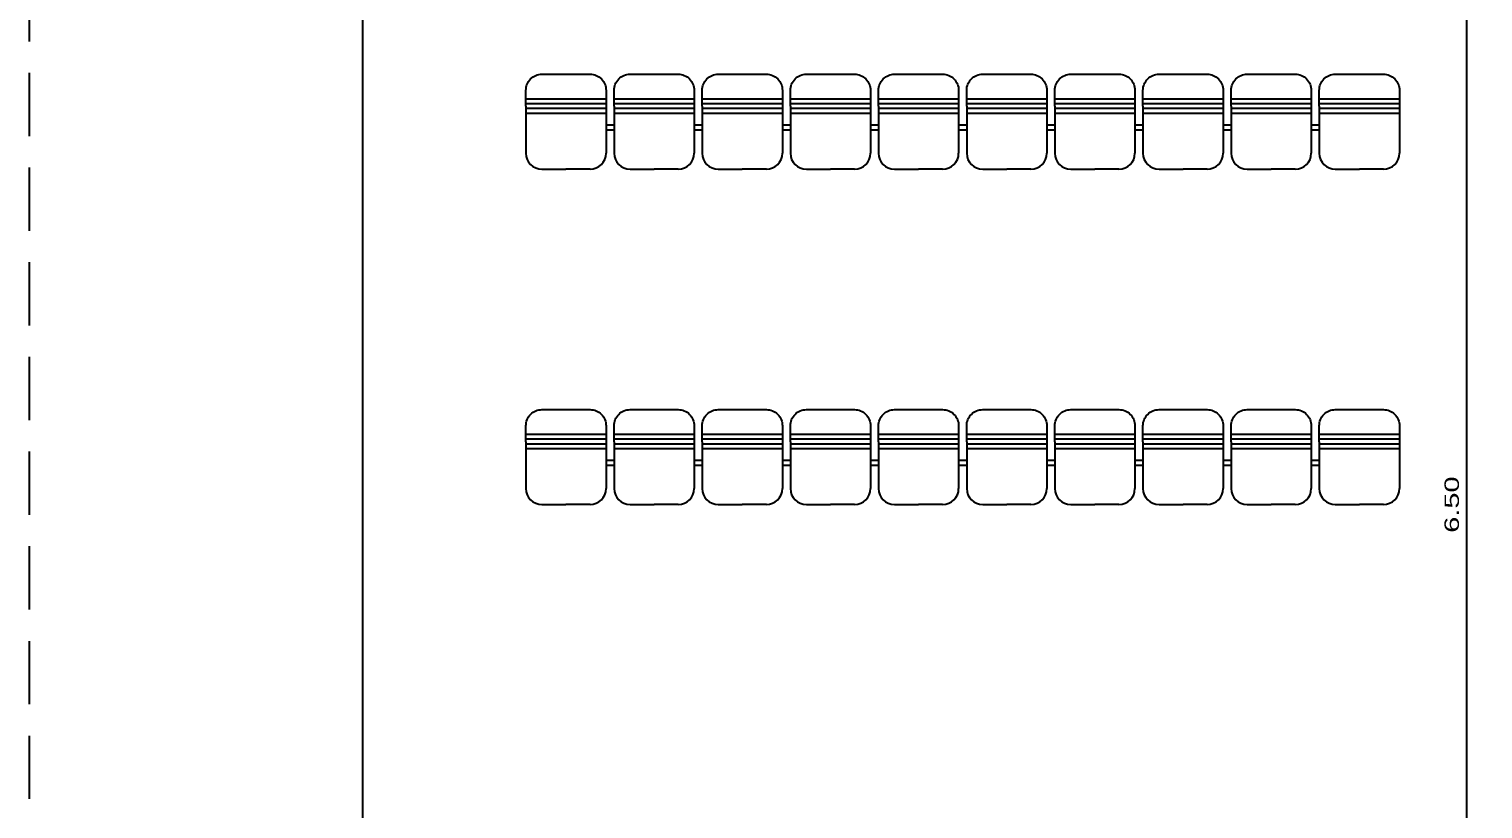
# Model space of a CAD drawing. Extents: x -13.6 to 37.9, y -332.9 to -283.8.
# Drawn here: x -13.57 to -4.5, y -316.48 to -311.62 of the extents above; entities that cross this region are included whole.
import ezdxf

# ---------------------------------------------------------------- set-up
doc = ezdxf.new("R2010")
doc.units = 0
doc.header["$LTSCALE"] = 0.525
doc.header["$MEASUREMENT"] = 0
doc.header["$PDSIZE"] = -5
doc.linetypes.add('HIDDEN', pattern=[0.375, 0.25, -0.125])
doc.layers.get('0').update_dxf_attribs({"linetype": 'CONTINUOUS'})
doc.layers.get('DEFPOINTS').update_dxf_attribs({"linetype": 'CONTINUOUS'})
for name, color, linetype in [('COTA', 13, 'CONTINUOUS'), ('FOLHA', 1, 'CONTINUOUS'), ('PROJECAO', 13, 'HIDDEN')]:
    doc.layers.add(name, color=color, linetype=linetype)
doc.styles.add('REGUA80', font='romnswin', dxfattribs={"width": 1.5})
doc.dimstyles.new('STANDARD$0', dxfattribs={"dimscale": 0.05, "dimtxt": 1.8, "dimasz": 1.2, "dimexe": 2, "dimexo": 2, "dimgap": 0.98, "dimtad": 1, "dimrnd": 0.5, "dimzin": 0, "dimdsep": 46, "dimtxsty": 'REGUA80', "dimblk1": 'DOT', "dimblk2": 'DOT', "dimsah": 1, "dimcen": 4, "dimdle": 4, "dimclrd": 22, "dimclre": 22, "dimclrt": 2, "dimadec": 0, "dimazin": 0, "dimtfac": 1, "dimtmove": 0, "dimatfit": 3, "dimldrblk": 'DOT', "dimfxl": 1, "dimtolj": 1, "dimtzin": 0, "dimarcsym": 0})

# ---------------------------------------------------------------- blocks, each defined once
blk = doc.blocks.new('_DOT')
at = {"color": 0, "linetype": 'ByBlock'}
blk.add_line((-0.5, 0), (-1, 0), dxfattribs=at)
at = {"color": 0, "linetype": 'ByBlock', "const_width": 0.5}
blk.add_lwpolyline([(-0.25, 0, 1), (0.25, 0, 1)], format="xyb", close=True, dxfattribs=at)
blk = doc.blocks.new('*D108')
at = {"color": 22, "linetype": 'ByBlock', "ltscale": 3}
for p, q in [((-11.0791, -311.3931), (-11.0791, -325.5607)), ((-11.2225, -325.6519), (-11.2311, -325.6519))]:
    blk.add_line(p, q, dxfattribs=at)
at = {"layer": 'DEFPOINTS', "color": 0, "linetype": 'ByBlock', "ltscale": 3}
for p in [(-11.0705, -311.3019), (-11.0791, -325.6519), (-11.0705, -325.6519)]:
    blk.add_point(p, dxfattribs=at)
at = {"color": 22, "linetype": 'ByBlock', "ltscale": 3, "xscale": 0.09119999999999999, "yscale": 0.09119999999999999, "zscale": 0.09119999999999999}
for p, rotation in [((-11.0791, -311.3019), 90), ((-11.0791, -325.6519), 270)]:
    blk.add_blockref('_DOT', p, dxfattribs=dict(at, rotation=rotation))
at = {"color": 2, "linetype": 'ByBlock', "ltscale": 3, "insert": (-11.2219, -318.4769), "char_height": 0.1368, "attachment_point": 5, "rotation": 90, "style": 'REGUA80'}
blk.add_mtext('\\A1;14.35', dxfattribs=at)
blk = doc.blocks.new('COTAPT')
at = {"color": 0, "linetype": 'ByBlock', "ltscale": 3}
blk.add_line((0, 0), (200, 0), dxfattribs=at)
at = {"color": 6, "linetype": 'ByBlock', "ltscale": 3}
blk.add_lwpolyline([(-20, 20), (20, 20), (20, -20), (-20, -20)], close=True, dxfattribs=at)
blk = doc.blocks.new('*D173')
at = {"color": 22, "linetype": 'ByBlock', "ltscale": 3}
for p, q in [((-6.6854, -311.3019), (-4.5005, -311.3019)), ((-4.6005, -317.8086), (-4.6005, -311.3619)), ((-6.6854, -317.8686), (-4.5005, -317.8686))]:
    blk.add_line(p, q, dxfattribs=at)
at = {"layer": 'DEFPOINTS', "color": 0, "linetype": 'ByBlock', "ltscale": 3}
for p in [(-6.7854, -311.3019), (-4.6005, -311.3019), (-6.7854, -317.8686)]:
    blk.add_point(p, dxfattribs=at)
at = {"color": 22, "linetype": 'ByBlock', "ltscale": 3, "xscale": 0.06, "yscale": 0.06, "zscale": 0.06}
for p, rotation in [((-4.6005, -311.3019), 90), ((-4.6005, -317.8686), 270)]:
    blk.add_blockref('_DOT', p, dxfattribs=dict(at, rotation=rotation))
at = {"color": 2, "linetype": 'ByBlock', "ltscale": 3, "insert": (-4.6945, -314.5853), "char_height": 0.09, "attachment_point": 5, "rotation": 90, "style": 'REGUA80'}
blk.add_mtext('\\A1;6.50', dxfattribs=at)

msp = doc.modelspace()

# ---------------------------------------------------------------- linework, layer by layer
at = {"layer": 'FOLHA', "ltscale": 3}
for p, q in [((-10.4715, -312.1005), (-10.4715, -312.3929)), ((-9.9715, -312.1005), (-9.9715, -312.3929)), ((-9.9215, -312.1005), (-9.9215, -312.3929)), ((-9.4215, -312.1005), (-9.4215, -312.3929)), ((-9.3715, -312.1005), (-9.3715, -312.3929)), ((-8.8715, -312.1005), (-8.8715, -312.3929)), ((-8.8215, -312.1005), (-8.8215, -312.3929)), ((-8.3215, -312.1005), (-8.3215, -312.3929)), ((-8.2715, -312.1005), (-8.2715, -312.3929)), ((-7.7715, -312.1005), (-7.7715, -312.3929)), ((-7.7215, -312.1005), (-7.7215, -312.3929)), ((-7.2215, -312.1005), (-7.2215, -312.3929)), ((-7.1715, -312.1005), (-7.1715, -312.3929)), ((-6.6715, -312.1005), (-6.6715, -312.3929)), ((-6.6215, -312.1005), (-6.6215, -312.3929)), ((-6.1215, -312.1005), (-6.1215, -312.3929)), ((-6.0715, -312.1005), (-6.0715, -312.3929)), ((-5.5715, -312.1005), (-5.5715, -312.3929)), ((-5.5215, -312.1005), (-5.5215, -312.3929)), ((-5.0215, -312.1005), (-5.0215, -312.3929)), ((-10.3715, -312.4929), (-10.2215, -312.4929)), ((-10.0715, -312.4929), (-10.2215, -312.4929)), ((-9.8215, -312.4929), (-9.6715, -312.4929)), ((-9.5215, -312.4929), (-9.6715, -312.4929)), ((-9.2715, -312.4929), (-9.1215, -312.4929)), ((-8.9715, -312.4929), (-9.1215, -312.4929)), ((-8.7215, -312.4929), (-8.5715, -312.4929)), ((-8.4215, -312.4929), (-8.5715, -312.4929)), ((-8.1715, -312.4929), (-8.0215, -312.4929)), ((-7.8715, -312.4929), (-8.0215, -312.4929)), ((-7.6215, -312.4929), (-7.4715, -312.4929)), ((-7.3215, -312.4929), (-7.4715, -312.4929)), ((-7.0715, -312.4929), (-6.9215, -312.4929)), ((-6.7715, -312.4929), (-6.9215, -312.4929)), ((-6.5215, -312.4929), (-6.3715, -312.4929)), ((-6.2215, -312.4929), (-6.3715, -312.4929)), ((-5.9715, -312.4929), (-5.8215, -312.4929)), ((-5.6715, -312.4929), (-5.8215, -312.4929)), ((-5.4215, -312.4929), (-5.2715, -312.4929)), ((-5.1215, -312.4929), (-5.2715, -312.4929)), ((-10.4715, -314.1929), (-10.4715, -314.4852)), ((-9.9715, -314.1929), (-9.9715, -314.4852)), ((-9.9215, -314.1929), (-9.9215, -314.4852)), ((-9.4215, -314.1929), (-9.4215, -314.4852)), ((-9.3715, -314.1929), (-9.3715, -314.4852)), ((-8.8715, -314.1929), (-8.8715, -314.4852)), ((-8.8215, -314.1929), (-8.8215, -314.4852)), ((-8.3215, -314.1929), (-8.3215, -314.4852)), ((-8.2715, -314.1929), (-8.2715, -314.4852)), ((-7.7715, -314.1929), (-7.7715, -314.4852)), ((-7.7215, -314.1929), (-7.7215, -314.4852)), ((-7.2215, -314.1929), (-7.2215, -314.4852)), ((-7.1715, -314.1929), (-7.1715, -314.4852)), ((-6.6715, -314.1929), (-6.6715, -314.4852)), ((-6.6215, -314.1929), (-6.6215, -314.4852)), ((-6.1215, -314.1929), (-6.1215, -314.4852)), ((-6.0715, -314.1929), (-6.0715, -314.4852)), ((-5.5715, -314.1929), (-5.5715, -314.4852)), ((-5.5215, -314.1929), (-5.5215, -314.4852)), ((-5.0215, -314.1929), (-5.0215, -314.4852)), ((-10.3715, -314.5852), (-10.2215, -314.5852)), ((-10.0715, -314.5852), (-10.2215, -314.5852)), ((-9.8215, -314.5852), (-9.6715, -314.5852)), ((-9.5215, -314.5852), (-9.6715, -314.5852)), ((-9.2715, -314.5852), (-9.1215, -314.5852)), ((-8.9715, -314.5852), (-9.1215, -314.5852)), ((-8.7215, -314.5852), (-8.5715, -314.5852)), ((-8.4215, -314.5852), (-8.5715, -314.5852)), ((-8.1715, -314.5852), (-8.0215, -314.5852)), ((-7.8715, -314.5852), (-8.0215, -314.5852)), ((-7.6215, -314.5852), (-7.4715, -314.5852)), ((-7.3215, -314.5852), (-7.4715, -314.5852)), ((-7.0715, -314.5852), (-6.9215, -314.5852)), ((-6.7715, -314.5852), (-6.9215, -314.5852)), ((-6.5215, -314.5852), (-6.3715, -314.5852)), ((-6.2215, -314.5852), (-6.3715, -314.5852)), ((-5.9715, -314.5852), (-5.8215, -314.5852)), ((-5.6715, -314.5852), (-5.8215, -314.5852)), ((-5.4215, -314.5852), (-5.2715, -314.5852)), ((-5.1215, -314.5852), (-5.2715, -314.5852))]:
    msp.add_line(p, q, dxfattribs=at)
for points in [[(-10.4715, -312.1005), (-10.4715, -312.0005, -0.414214), (-10.3715, -311.9005), (-10.0715, -311.9005, -0.414214), (-9.9715, -312.0005), (-9.9715, -312.1005)], [(-9.9215, -312.1005), (-9.9215, -312.0005, -0.414214), (-9.8215, -311.9005), (-9.5215, -311.9005, -0.414214), (-9.4215, -312.0005), (-9.4215, -312.1005)], [(-9.3715, -312.1005), (-9.3715, -312.0005, -0.414214), (-9.2715, -311.9005), (-8.9715, -311.9005, -0.414214), (-8.8715, -312.0005), (-8.8715, -312.1005)], [(-8.8215, -312.1005), (-8.8215, -312.0005, -0.414214), (-8.7215, -311.9005), (-8.4215, -311.9005, -0.414214), (-8.3215, -312.0005), (-8.3215, -312.1005)], [(-8.2715, -312.1005), (-8.2715, -312.0005, -0.414214), (-8.1715, -311.9005), (-7.8715, -311.9005, -0.414214), (-7.7715, -312.0005), (-7.7715, -312.1005)], [(-7.7215, -312.1005), (-7.7215, -312.0005, -0.414214), (-7.6215, -311.9005), (-7.3215, -311.9005, -0.414214), (-7.2215, -312.0005), (-7.2215, -312.1005)], [(-7.1715, -312.1005), (-7.1715, -312.0005, -0.414214), (-7.0715, -311.9005), (-6.7715, -311.9005, -0.414214), (-6.6715, -312.0005), (-6.6715, -312.1005)], [(-6.6215, -312.1005), (-6.6215, -312.0005, -0.414214), (-6.5215, -311.9005), (-6.2215, -311.9005, -0.414214), (-6.1215, -312.0005), (-6.1215, -312.1005)], [(-6.0715, -312.1005), (-6.0715, -312.0005, -0.414214), (-5.9715, -311.9005), (-5.6715, -311.9005, -0.414214), (-5.5715, -312.0005), (-5.5715, -312.1005)], [(-5.5215, -312.1005), (-5.5215, -312.0005, -0.414214), (-5.4215, -311.9005), (-5.1215, -311.9005, -0.414214), (-5.0215, -312.0005), (-5.0215, -312.1005)], [(-10.4715, -314.1929), (-10.4715, -314.0929, -0.414214), (-10.3715, -313.9929), (-10.0715, -313.9929, -0.414214), (-9.9715, -314.0929), (-9.9715, -314.1929)], [(-9.9215, -314.1929), (-9.9215, -314.0929, -0.414214), (-9.8215, -313.9929), (-9.5215, -313.9929, -0.414214), (-9.4215, -314.0929), (-9.4215, -314.1929)], [(-9.3715, -314.1929), (-9.3715, -314.0929, -0.414214), (-9.2715, -313.9929), (-8.9715, -313.9929, -0.414214), (-8.8715, -314.0929), (-8.8715, -314.1929)], [(-8.8215, -314.1929), (-8.8215, -314.0929, -0.414214), (-8.7215, -313.9929), (-8.4215, -313.9929, -0.414214), (-8.3215, -314.0929), (-8.3215, -314.1929)], [(-8.2715, -314.1929), (-8.2715, -314.0929, -0.414214), (-8.1715, -313.9929), (-7.8715, -313.9929, -0.414214), (-7.7715, -314.0929), (-7.7715, -314.1929)], [(-7.7215, -314.1929), (-7.7215, -314.0929, -0.414214), (-7.6215, -313.9929), (-7.3215, -313.9929, -0.414214), (-7.2215, -314.0929), (-7.2215, -314.1929)], [(-7.1715, -314.1929), (-7.1715, -314.0929, -0.414214), (-7.0715, -313.9929), (-6.7715, -313.9929, -0.414214), (-6.6715, -314.0929), (-6.6715, -314.1929)], [(-6.6215, -314.1929), (-6.6215, -314.0929, -0.414214), (-6.5215, -313.9929), (-6.2215, -313.9929, -0.414214), (-6.1215, -314.0929), (-6.1215, -314.1929)], [(-6.0715, -314.1929), (-6.0715, -314.0929, -0.414214), (-5.9715, -313.9929), (-5.6715, -313.9929, -0.414214), (-5.5715, -314.0929), (-5.5715, -314.1929)], [(-5.5215, -314.1929), (-5.5215, -314.0929, -0.414214), (-5.4215, -313.9929), (-5.1215, -313.9929, -0.414214), (-5.0215, -314.0929), (-5.0215, -314.1929)]]:
    msp.add_lwpolyline(points, format="xyb", dxfattribs=at)
for points in [[(-10.4715, -312.0531), (-9.9715, -312.0531)], [(-10.4715, -312.0831), (-9.9715, -312.0831)], [(-10.4715, -312.1131), (-9.9715, -312.1131)], [(-9.9215, -312.0531), (-9.4215, -312.0531)], [(-9.9215, -312.0831), (-9.4215, -312.0831)], [(-9.9215, -312.1131), (-9.4215, -312.1131)], [(-9.3715, -312.0531), (-8.8715, -312.0531)], [(-9.3715, -312.0831), (-8.8715, -312.0831)], [(-9.3715, -312.1131), (-8.8715, -312.1131)], [(-8.8215, -312.0531), (-8.3215, -312.0531)], [(-8.8215, -312.0831), (-8.3215, -312.0831)], [(-8.8215, -312.1131), (-8.3215, -312.1131)], [(-8.2715, -312.0531), (-7.7715, -312.0531)], [(-8.2715, -312.0831), (-7.7715, -312.0831)], [(-8.2715, -312.1131), (-7.7715, -312.1131)], [(-7.7215, -312.0531), (-7.2215, -312.0531)], [(-7.7215, -312.0831), (-7.2215, -312.0831)], [(-7.7215, -312.1131), (-7.2215, -312.1131)], [(-7.1715, -312.0531), (-6.6715, -312.0531)], [(-7.1715, -312.0831), (-6.6715, -312.0831)], [(-7.1715, -312.1131), (-6.6715, -312.1131)], [(-6.6215, -312.0531), (-6.1215, -312.0531)], [(-6.6215, -312.0831), (-6.1215, -312.0831)], [(-6.6215, -312.1131), (-6.1215, -312.1131)], [(-6.0715, -312.0531), (-5.5715, -312.0531)], [(-6.0715, -312.0831), (-5.5715, -312.0831)], [(-6.0715, -312.1131), (-5.5715, -312.1131)], [(-5.5215, -312.0531), (-5.0215, -312.0531)], [(-5.5215, -312.0831), (-5.0215, -312.0831)], [(-5.5215, -312.1131), (-5.0215, -312.1131)], [(-10.4715, -312.1431), (-9.9715, -312.1431)], [(-9.9715, -312.2167), (-9.9215, -312.2167)], [(-9.9215, -312.1431), (-9.4215, -312.1431)], [(-9.4215, -312.2167), (-9.3715, -312.2167)], [(-9.3715, -312.1431), (-8.8715, -312.1431)], [(-8.8715, -312.2167), (-8.8215, -312.2167)], [(-8.8215, -312.1431), (-8.3215, -312.1431)], [(-8.3215, -312.2167), (-8.2715, -312.2167)], [(-8.2715, -312.1431), (-7.7715, -312.1431)], [(-7.7715, -312.2167), (-7.7215, -312.2167)], [(-7.7215, -312.1431), (-7.2215, -312.1431)], [(-7.2215, -312.2167), (-7.1715, -312.2167)], [(-7.1715, -312.1431), (-6.6715, -312.1431)], [(-6.6715, -312.2167), (-6.6215, -312.2167)], [(-6.6215, -312.1431), (-6.1215, -312.1431)], [(-6.1215, -312.2167), (-6.0715, -312.2167)], [(-6.0715, -312.1431), (-5.5715, -312.1431)], [(-5.5715, -312.2167), (-5.5215, -312.2167)], [(-5.5215, -312.1431), (-5.0215, -312.1431)], [(-9.9715, -312.2467), (-9.9215, -312.2467)], [(-9.4215, -312.2467), (-9.3715, -312.2467)], [(-8.8715, -312.2467), (-8.8215, -312.2467)], [(-8.3215, -312.2467), (-8.2715, -312.2467)], [(-7.7715, -312.2467), (-7.7215, -312.2467)], [(-7.2215, -312.2467), (-7.1715, -312.2467)], [(-6.6715, -312.2467), (-6.6215, -312.2467)], [(-6.1215, -312.2467), (-6.0715, -312.2467)], [(-5.5715, -312.2467), (-5.5215, -312.2467)], [(-10.4715, -314.1455), (-9.9715, -314.1455)], [(-10.4715, -314.1755), (-9.9715, -314.1755)], [(-10.4715, -314.2055), (-9.9715, -314.2055)], [(-9.9215, -314.1455), (-9.4215, -314.1455)], [(-9.9215, -314.1755), (-9.4215, -314.1755)], [(-9.9215, -314.2055), (-9.4215, -314.2055)], [(-9.3715, -314.1455), (-8.8715, -314.1455)], [(-9.3715, -314.1755), (-8.8715, -314.1755)], [(-9.3715, -314.2055), (-8.8715, -314.2055)], [(-8.8215, -314.1455), (-8.3215, -314.1455)], [(-8.8215, -314.1755), (-8.3215, -314.1755)], [(-8.8215, -314.2055), (-8.3215, -314.2055)], [(-8.2715, -314.1455), (-7.7715, -314.1455)], [(-8.2715, -314.1755), (-7.7715, -314.1755)], [(-8.2715, -314.2055), (-7.7715, -314.2055)], [(-7.7215, -314.1455), (-7.2215, -314.1455)], [(-7.7215, -314.1755), (-7.2215, -314.1755)], [(-7.7215, -314.2055), (-7.2215, -314.2055)], [(-7.1715, -314.1455), (-6.6715, -314.1455)], [(-7.1715, -314.1755), (-6.6715, -314.1755)], [(-7.1715, -314.2055), (-6.6715, -314.2055)], [(-6.6215, -314.1455), (-6.1215, -314.1455)], [(-6.6215, -314.1755), (-6.1215, -314.1755)], [(-6.6215, -314.2055), (-6.1215, -314.2055)], [(-6.0715, -314.1455), (-5.5715, -314.1455)], [(-6.0715, -314.1755), (-5.5715, -314.1755)], [(-6.0715, -314.2055), (-5.5715, -314.2055)], [(-5.5215, -314.1455), (-5.0215, -314.1455)], [(-5.5215, -314.1755), (-5.0215, -314.1755)], [(-5.5215, -314.2055), (-5.0215, -314.2055)], [(-10.4715, -314.2355), (-9.9715, -314.2355)], [(-9.9715, -314.309), (-9.9215, -314.309)], [(-9.9215, -314.2355), (-9.4215, -314.2355)], [(-9.4215, -314.309), (-9.3715, -314.309)], [(-9.3715, -314.2355), (-8.8715, -314.2355)], [(-8.8715, -314.309), (-8.8215, -314.309)], [(-8.8215, -314.2355), (-8.3215, -314.2355)], [(-8.3215, -314.309), (-8.2715, -314.309)], [(-8.2715, -314.2355), (-7.7715, -314.2355)], [(-7.7715, -314.309), (-7.7215, -314.309)], [(-7.7215, -314.2355), (-7.2215, -314.2355)], [(-7.2215, -314.309), (-7.1715, -314.309)], [(-7.1715, -314.2355), (-6.6715, -314.2355)], [(-6.6715, -314.309), (-6.6215, -314.309)], [(-6.6215, -314.2355), (-6.1215, -314.2355)], [(-6.1215, -314.309), (-6.0715, -314.309)], [(-6.0715, -314.2355), (-5.5715, -314.2355)], [(-5.5715, -314.309), (-5.5215, -314.309)], [(-5.5215, -314.2355), (-5.0215, -314.2355)], [(-9.9715, -314.339), (-9.9215, -314.339)], [(-9.4215, -314.339), (-9.3715, -314.339)], [(-8.8715, -314.339), (-8.8215, -314.339)], [(-8.3215, -314.339), (-8.2715, -314.339)], [(-7.7715, -314.339), (-7.7215, -314.339)], [(-7.2215, -314.339), (-7.1715, -314.339)], [(-6.6715, -314.339), (-6.6215, -314.339)], [(-6.1215, -314.339), (-6.0715, -314.339)], [(-5.5715, -314.339), (-5.5215, -314.339)]]:
    msp.add_lwpolyline(points, dxfattribs=at)
for centre, start, end in [((-10.3715, -312.3929), 180, 270), ((-10.0715, -312.3929), 270, 0), ((-9.8215, -312.3929), 180, 270), ((-9.5215, -312.3929), 270, 0), ((-9.2715, -312.3929), 180, 270), ((-8.9715, -312.3929), 270, 0), ((-8.7215, -312.3929), 180, 270), ((-8.4215, -312.3929), 270, 0), ((-8.1715, -312.3929), 180, 270), ((-7.8715, -312.3929), 270, 0), ((-7.6215, -312.3929), 180, 270), ((-7.3215, -312.3929), 270, 0), ((-7.0715, -312.3929), 180, 270), ((-6.7715, -312.3929), 270, 0), ((-6.5215, -312.3929), 180, 270), ((-6.2215, -312.3929), 270, 0), ((-5.9715, -312.3929), 180, 270), ((-5.6715, -312.3929), 270, 0), ((-5.4215, -312.3929), 180, 270), ((-5.1215, -312.3929), 270, 0), ((-10.3715, -314.4852), 180, 270), ((-10.0715, -314.4852), 270, 0), ((-9.8215, -314.4852), 180, 270), ((-9.5215, -314.4852), 270, 0), ((-9.2715, -314.4852), 180, 270), ((-8.9715, -314.4852), 270, 0), ((-8.7215, -314.4852), 180, 270), ((-8.4215, -314.4852), 270, 0), ((-8.1715, -314.4852), 180, 270), ((-7.8715, -314.4852), 270, 0), ((-7.6215, -314.4852), 180, 270), ((-7.3215, -314.4852), 270, 0), ((-7.0715, -314.4852), 180, 270), ((-6.7715, -314.4852), 270, 0), ((-6.5215, -314.4852), 180, 270), ((-6.2215, -314.4852), 270, 0), ((-5.9715, -314.4852), 180, 270), ((-5.6715, -314.4852), 270, 0), ((-5.4215, -314.4852), 180, 270), ((-5.1215, -314.4852), 270, 0)]:
    msp.add_arc(centre, 0.1, start, end, dxfattribs=at)
at = {"layer": 'PROJECAO', "ltscale": 3}
msp.add_line((-13.5715, -311.3019), (-13.5715, -325.6519), dxfattribs=at)

# ---------------------------------------------------------------- dimensions: what is measured, and where the dimension line sits
at = {"layer": 'COTA', "ltscale": 3}
dim = msp.add_linear_dim(base=(-11.4922, -325.6519), p1=(-11.4837, -311.3019), p2=(-11.4837, -325.6519), angle=90, dimstyle='STANDARD$0', override={"dimscale": 0.076, "dimrnd": 0, "dimblk": 'COTAPT', "dimse1": 1, "dimtmove": 1}, dxfattribs=at)
dim.commit()
dim.dimension.update_dxf_attribs({"geometry": '*D108', "text_midpoint": (-11.6351, -318.4769), "insert": (-0.4131, 0)})
dim = msp.add_linear_dim(base=(-4.6005, -311.3019), p1=(-6.7854, -317.8686), p2=(-6.7854, -311.3019), angle=90, dimstyle='STANDARD$0', dxfattribs=at)
dim.commit()
dim.dimension.update_dxf_attribs({"geometry": '*D173', "text_midpoint": (-4.6945, -314.5853)})

doc.saveas('drawing.dxf')
